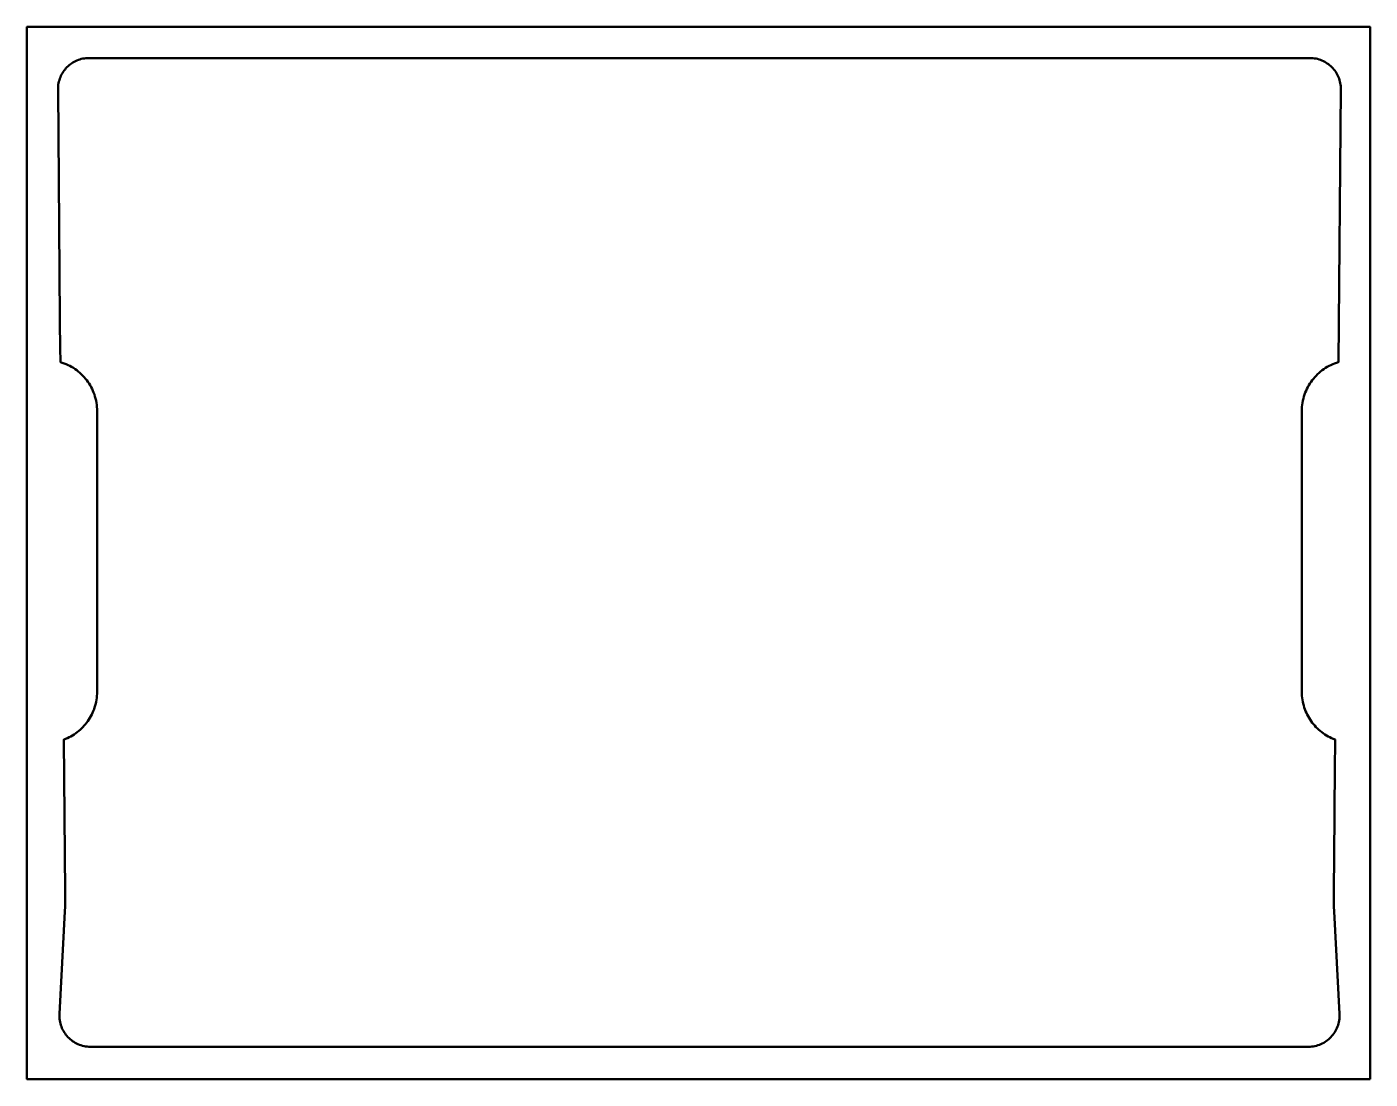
# Model space of a CAD drawing. Header units: millimetres. Extents: x -111 to 321, y -20 to 317.
import ezdxf

# ---------------------------------------------------------------- set-up
doc = ezdxf.new("R2010")
doc.units = ezdxf.units.MM
doc.header["$MEASUREMENT"] = 0
doc.layers.get('0').update_dxf_attribs({"lineweight": 0})
doc.layers.add('Safety', color=7, linetype='Continuous', lineweight=0)

msp = doc.modelspace()

# ---------------------------------------------------------------- linework, layer by layer
at = {"color": 18, "lineweight": 50, "true_color": 0x000000}
msp.add_lwpolyline([(-90.33, -10.09), (-90.86, -10.07), (-91.39, -10.03), (-91.91, -9.96), (-92.41, -9.87), (-92.91, -9.75), (-93.4, -9.61), (-93.88, -9.44), (-94.35, -9.25), (-94.8, -9.03), (-95.24, -8.8), (-95.67, -8.54), (-96.08, -8.27), (-96.48, -7.97), (-96.87, -7.65), (-97.23, -7.32), (-97.58, -6.97), (-97.91, -6.6), (-98.23, -6.22), (-98.52, -5.82), (-98.8, -5.41), (-99.05, -4.98), (-99.28, -4.54), (-99.5, -4.09), (-99.69, -3.62), (-99.85, -3.15), (-99.99, -2.66), (-100.11, -2.16), (-100.21, -1.66), (-100.27, -1.15), (-100.31, -0.63), (-100.33, -0.1), (-100.31, 0.44), (-98.59, 33.4), (-98.52, 34.93), (-98.48, 36.46), (-98.46, 37.99), (-98.46, 39.52), (-98.91, 88.57), (-98.91, 88.57), (-98.91, 88.57), (-98.91, 88.57), (-98.91, 88.57), (-98.91, 88.57), (-98.91, 88.57), (-98.91, 88.57), (-98.91, 88.57), (-98.9, 88.57), (-98.9, 88.57), (-98.9, 88.57), (-98.89, 88.57), (-98.87, 88.58), (-98.83, 88.59), (-98.76, 88.62), (-98.62, 88.68), (-98.33, 88.8), (-97.76, 89.05), (-97.2, 89.32), (-96.65, 89.61), (-96.12, 89.92), (-95.6, 90.25), (-95.09, 90.6), (-94.6, 90.96), (-94.12, 91.35), (-93.66, 91.75), (-93.21, 92.17), (-92.78, 92.6), (-92.36, 93.06), (-91.96, 93.52), (-91.58, 94), (-91.21, 94.5), (-90.87, 95.01), (-90.54, 95.53), (-90.23, 96.06), (-89.94, 96.61), (-89.68, 97.17), (-89.43, 97.74), (-89.2, 98.33), (-89, 98.92), (-88.82, 99.52), (-88.66, 100.13), (-88.52, 100.75), (-88.41, 101.38), (-88.32, 102.02), (-88.26, 102.67), (-88.22, 103.32), (-88.21, 103.98), (-88.21, 194.04), (-88.22, 194.74), (-88.26, 195.43), (-88.33, 196.11), (-88.43, 196.78), (-88.56, 197.44), (-88.71, 198.1), (-88.89, 198.74), (-89.09, 199.37), (-89.32, 200), (-89.57, 200.6), (-89.84, 201.2), (-90.14, 201.79), (-90.46, 202.36), (-90.8, 202.91), (-91.17, 203.45), (-91.55, 203.98), (-91.95, 204.49), (-92.38, 204.98), (-92.82, 205.45), (-93.28, 205.91), (-93.76, 206.35), (-94.25, 206.77), (-94.76, 207.17), (-95.29, 207.56), (-95.83, 207.92), (-96.39, 208.26), (-96.96, 208.57), (-97.54, 208.87), (-98.14, 209.14), (-98.75, 209.39), (-99.38, 209.61), (-100.01, 209.82), (-100.01, 209.82), (-100.01, 209.82), (-100.01, 209.82), (-100.01, 209.82), (-100.01, 209.82), (-100.01, 209.83), (-100.01, 209.88), (-100.01, 210.07), (-100.02, 210.8), (-100.04, 213.58), (-100.13, 223.5), (-100.39, 253.6), (-100.77, 297.39), (-100.76, 297.9), (-100.73, 298.42), (-100.67, 298.92), (-100.59, 299.42), (-100.48, 299.9), (-100.34, 300.38), (-100.19, 300.85), (-100.01, 301.31), (-99.81, 301.76), (-99.6, 302.19), (-99.36, 302.61), (-99.1, 303.02), (-98.82, 303.42), (-98.52, 303.8), (-98.21, 304.17), (-97.88, 304.52), (-97.53, 304.85), (-97.16, 305.17), (-96.79, 305.47), (-96.39, 305.75), (-95.99, 306.01), (-95.57, 306.26), (-95.13, 306.48), (-94.69, 306.68), (-94.23, 306.86), (-93.76, 307.02), (-93.29, 307.16), (-92.8, 307.27), (-92.31, 307.36), (-91.8, 307.43), (-91.29, 307.46), (-90.77, 307.48), (301.38, 307.48), (301.9, 307.46), (302.41, 307.43), (302.91, 307.36), (303.41, 307.27), (303.9, 307.16), (304.37, 307.02), (304.84, 306.86), (305.3, 306.68), (305.74, 306.48), (306.17, 306.26), (306.59, 306.01), (307, 305.75), (307.39, 305.47), (307.77, 305.17), (308.14, 304.85), (308.48, 304.52), (308.82, 304.17), (309.13, 303.8), (309.43, 303.42), (309.7, 303.02), (309.96, 302.61), (310.2, 302.19), (310.42, 301.76), (310.62, 301.31), (310.8, 300.85), (310.95, 300.38), (311.09, 299.9), (311.19, 299.42), (311.28, 298.92), (311.34, 298.42), (311.37, 297.9), (311.38, 297.39), (310.62, 209.82), (310.62, 209.82), (310.62, 209.82), (310.62, 209.82), (310.62, 209.82), (310.62, 209.82), (310.62, 209.81), (310.62, 209.81), (310.61, 209.81), (310.61, 209.81), (310.6, 209.81), (310.58, 209.8), (310.54, 209.79), (310.46, 209.77), (310.3, 209.72), (309.98, 209.61), (309.36, 209.39), (308.75, 209.14), (308.15, 208.87), (307.57, 208.57), (307, 208.26), (306.44, 207.92), (305.9, 207.56), (305.37, 207.17), (304.86, 206.77), (304.36, 206.35), (303.89, 205.91), (303.43, 205.45), (302.98, 204.98), (302.56, 204.49), (302.16, 203.98), (301.78, 203.45), (301.41, 202.91), (301.07, 202.36), (300.75, 201.79), (300.45, 201.2), (300.18, 200.6), (299.93, 200), (299.7, 199.37), (299.5, 198.74), (299.32, 198.1), (299.17, 197.44), (299.04, 196.78), (298.94, 196.11), (298.87, 195.43), (298.83, 194.74), (298.81, 194.04), (298.81, 103.98), (298.83, 103.32), (298.87, 102.67), (298.93, 102.02), (299.02, 101.38), (299.13, 100.75), (299.27, 100.13), (299.43, 99.52), (299.61, 98.92), (299.81, 98.33), (300.04, 97.74), (300.28, 97.17), (300.55, 96.61), (300.84, 96.06), (301.15, 95.53), (301.48, 95.01), (301.82, 94.5), (302.19, 94), (302.57, 93.52), (302.97, 93.06), (303.38, 92.6), (303.82, 92.17), (304.26, 91.75), (304.73, 91.35), (305.21, 90.96), (305.7, 90.6), (306.21, 90.25), (306.73, 89.92), (307.26, 89.61), (307.81, 89.32), (308.37, 89.05), (308.94, 88.8), (309.52, 88.57), (309.52, 88.57), (309.52, 88.57), (309.52, 88.57), (309.52, 88.56), (309.52, 88.56), (309.52, 88.53), (309.51, 88.43), (309.51, 88.02), (309.5, 86.46), (309.45, 80.9), (309.29, 64.04), (309.07, 39.52), (309.07, 37.99), (309.09, 36.46), (309.13, 34.93), (309.2, 33.4), (310.92, 0.44), (310.94, -0.1), (310.92, -0.63), (310.88, -1.15), (310.81, -1.66), (310.72, -2.16), (310.6, -2.66), (310.46, -3.15), (310.29, -3.62), (310.1, -4.09), (309.89, -4.54), (309.66, -4.98), (309.4, -5.41), (309.13, -5.82), (308.84, -6.22), (308.52, -6.6), (308.19, -6.97), (307.84, -7.32), (307.47, -7.65), (307.09, -7.97), (306.69, -8.27), (306.28, -8.54), (305.85, -8.8), (305.41, -9.03), (304.96, -9.25), (304.49, -9.44), (304.01, -9.61), (303.52, -9.75), (303.02, -9.87), (302.51, -9.96), (302, -10.03), (301.47, -10.07), (300.94, -10.09)], close=True, dxfattribs=at)
at = {"layer": 'Safety', "color": 18, "lineweight": 50, "true_color": 0x000000}
msp.add_lwpolyline([(320.77, -20.48), (-110.77, -20.48), (-110.77, 317.48), (320.77, 317.48)], close=True, dxfattribs=at)

doc.saveas('drawing.dxf')
